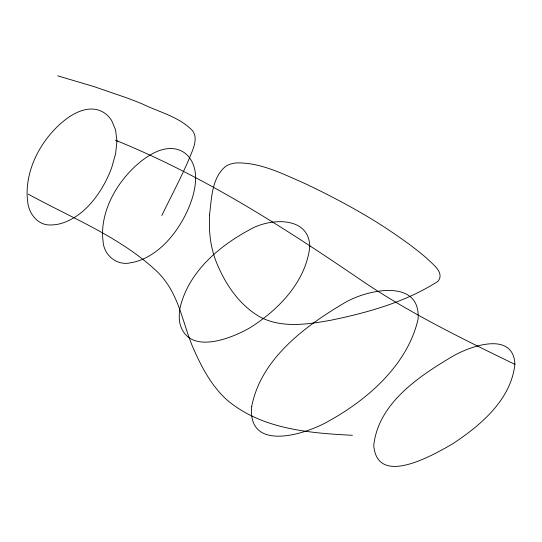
<?xml version="1.0" encoding="UTF-8"?>
<svg xmlns="http://www.w3.org/2000/svg" width="542" height="542" viewBox="0 0 542 542"><rect width="100%" height="100%" fill="white"/><g stroke="black" fill="none" stroke-linecap="round" stroke-linejoin="round"><path stroke-width="0.81" d="M161.814 215.486C172.288 193.9 183.813 172.749 192.573 150.385C194.896 144.172 197.071 136.347 192.437 130.608C179.158 116.693 159.199 112.214 142.39 103.976A455.531 262.999 0 0 0 127.174 98.014L93.78 86.53L57.669 75.833M352.422 435.287C309.143 433.105 261.251 429.169 226.834 399.806C212.22 386.588 202.579 368.973 194.585 351.202C183.962 328.283 180.798 301.921 165.473 281.257A170.547 98.461 0 0 0 158.4 272.822C121.489 237.416 72.513 218.48 28.313 194.165M115.304 140.161C204.381 176.13 285.268 228.311 364.238 282.307C411.805 314.157 463.329 339.306 514.71 364.271M209.53 214.849L209.524 230.113L210.221 237.863A288.005 166.279 0 0 0 215.655 260.39C224.435 282.91 238.731 304.794 260.133 317.029C281.935 328.411 307.571 324.373 330.728 320.254C367.937 312.571 405.762 302.043 437.956 281.318C445.294 272.355 431.588 263.439 426.053 257.653C412.611 246.143 398.011 236.055 383.228 226.353C357.991 210.093 331.372 196.082 304.272 183.216C282.782 173.928 260.621 162.397 236.61 162.912A17.676 10.203 0 0 0 225.763 166.272C211.719 177.729 211.644 198.291 209.53 214.849M116.936 141.103L115.575 153.867L111.733 167.478A69.837 40.325 -60 0 1 103.393 185.554C94.511 201.082 81.937 215.587 64.898 222.213A69.837 40.325 -60 0 1 51.402 224.944C37.92 225.967 28.347 213.345 27.615 200.872A69.837 40.325 -60 0 1 27.615 184.483C29.885 165.337 38.807 147.39 51.402 132.939A69.837 40.325 -60 0 1 64.898 120.08C75.324 111.767 90.683 104.647 103.393 112.302A69.837 40.325 -60 0 1 111.733 120.744L115.575 129.917L116.936 141.103M195.648 178.162C195.472 190.344 191.502 202.132 186.36 213.06A69.315 39.444 -60.7 0 1 178.941 226.278C169.809 240.397 157.451 253.094 141.713 259.645A78.441 44.634 -60.7 0 1 131.083 262.68C117.133 266.305 103.603 255.207 103.068 241.095A62.316 35.46 -60.7 0 1 103.068 225.228C105.731 204.388 116.659 185.337 131.083 170.357A78.441 44.634 -60.7 0 1 141.713 160.771C152.017 152.824 165.649 145.371 178.941 149.897A69.315 39.444 -60.7 0 1 186.36 154.307C192.993 160.276 195.662 169.463 195.648 178.162M514.9 364.156C511.126 399.854 480.381 425.612 452.218 444.101C433.458 454.792 377.489 487.576 373.743 445.653C378.113 403.458 418.77 376.405 452.218 356.589C469.406 346.352 513.274 330.369 514.9 364.156M251.678 406.676C247.443 453.139 306.914 434.101 329.367 420.7C368.452 399.027 407.665 364.38 418.078 319.218C421.1 276.766 364.068 290.051 342.551 304.076C303.669 327.158 260.621 359.57 251.678 406.676M309.787 246.773C305.817 281.826 278.331 310.153 249.523 328.039C230.458 338.852 188.636 355.423 179.985 323.804A45.264 27.141 -58 0 1 179.985 308.262C188.054 272.558 218.521 246.427 249.523 229.822C268.798 218.128 309.326 215.33 309.787 246.773"/></g></svg>
